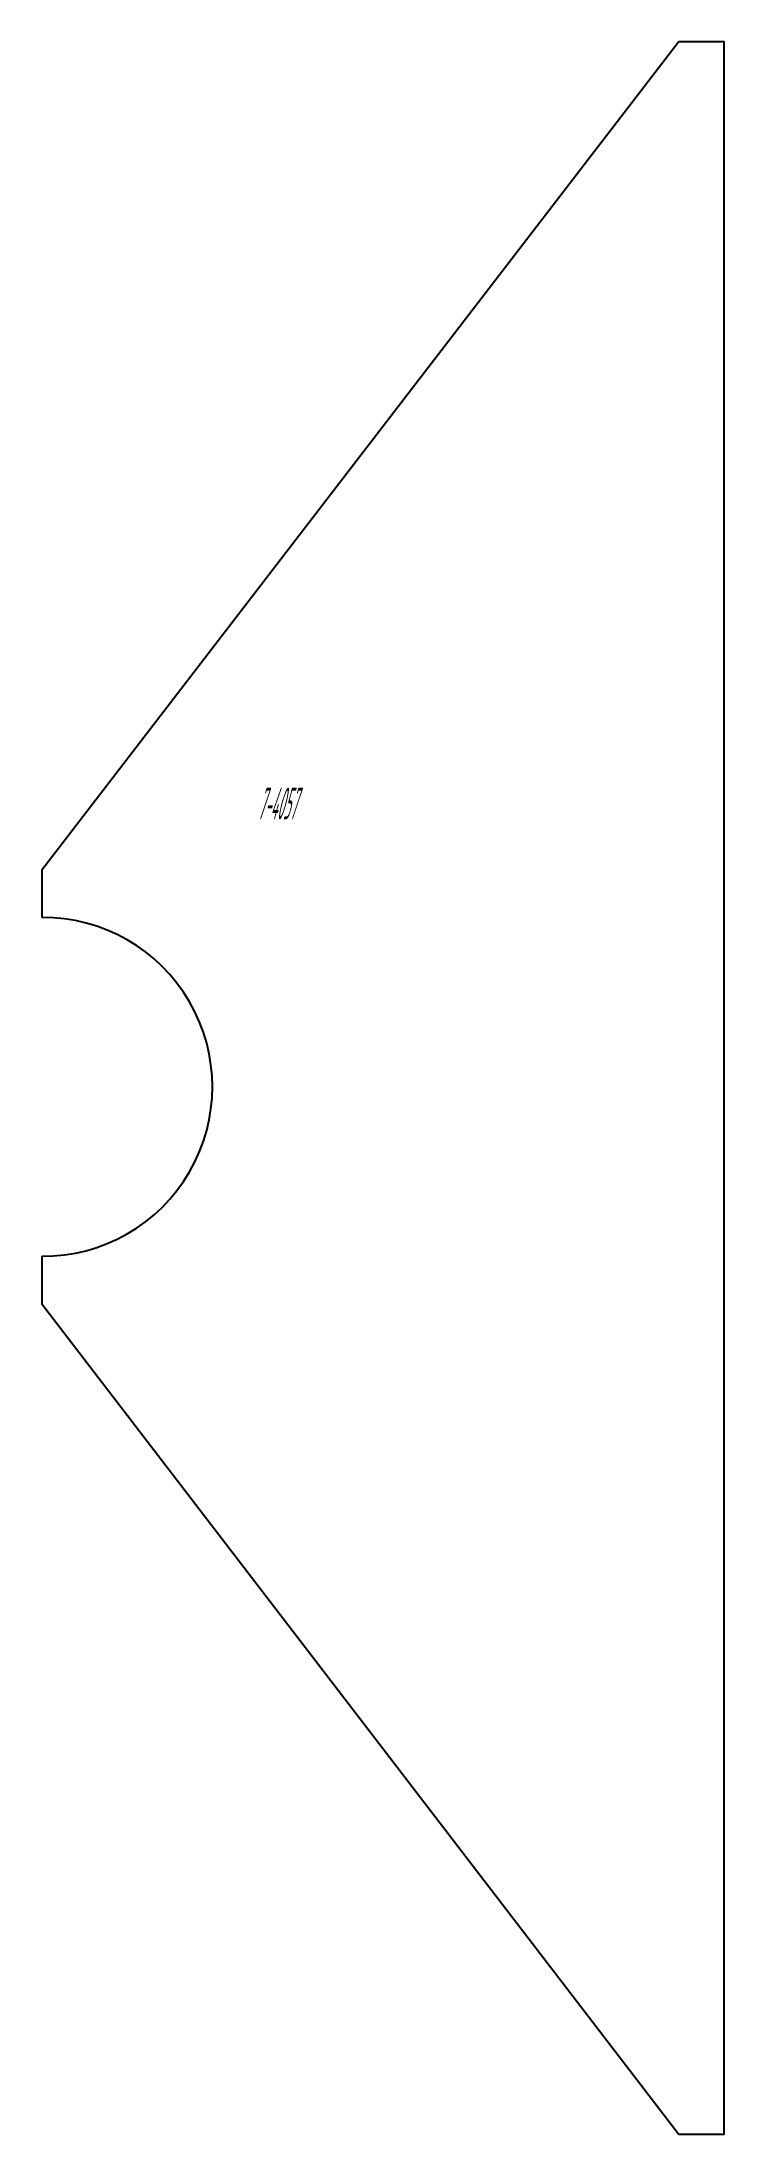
# Model space of a CAD drawing. Header units: millimetres. Extents: x 0 to 300, y 0 to 920.
import ezdxf

# ---------------------------------------------------------------- set-up
doc = ezdxf.new("R2010")
doc.units = ezdxf.units.MM
doc.linetypes.add('K5LT_THIN', pattern=[0])
doc.styles.add('KTEXTSTYLE', font='GOST_AU.SHX', dxfattribs={"width": 0.35, "height": 5})

msp = doc.modelspace()

# ---------------------------------------------------------------- linework, layer by layer
at = {"color": 7, "linetype": 'K5LT_THIN', "true_color": 0xffffff}
for p, q in [((0, 556), (280, 920)), ((280, 0), (0, 365))]:
    msp.add_line(p, q, dxfattribs=at)
for points in [[(280, 0), (300, 0), (300, 920), (280, 920)], [(0, 556), (0, 535)], [(0, 386), (0, 365)]]:
    msp.add_lwpolyline(points, dxfattribs=at)
msp.add_arc((0.5, 460.5), 74.5, 269.61675, 90.38325, dxfattribs=at)

# ---------------------------------------------------------------- texts
at = {"color": 7, "insert": (94.79, 592.1), "char_height": 14, "attachment_point": 1, "style": 'KTEXTSTYLE'}
msp.add_mtext('\\H3.5;\\W0.350;\\Q15;\\Q15;\\H14.00;7-4057', dxfattribs=at)

doc.saveas('drawing.dxf')
